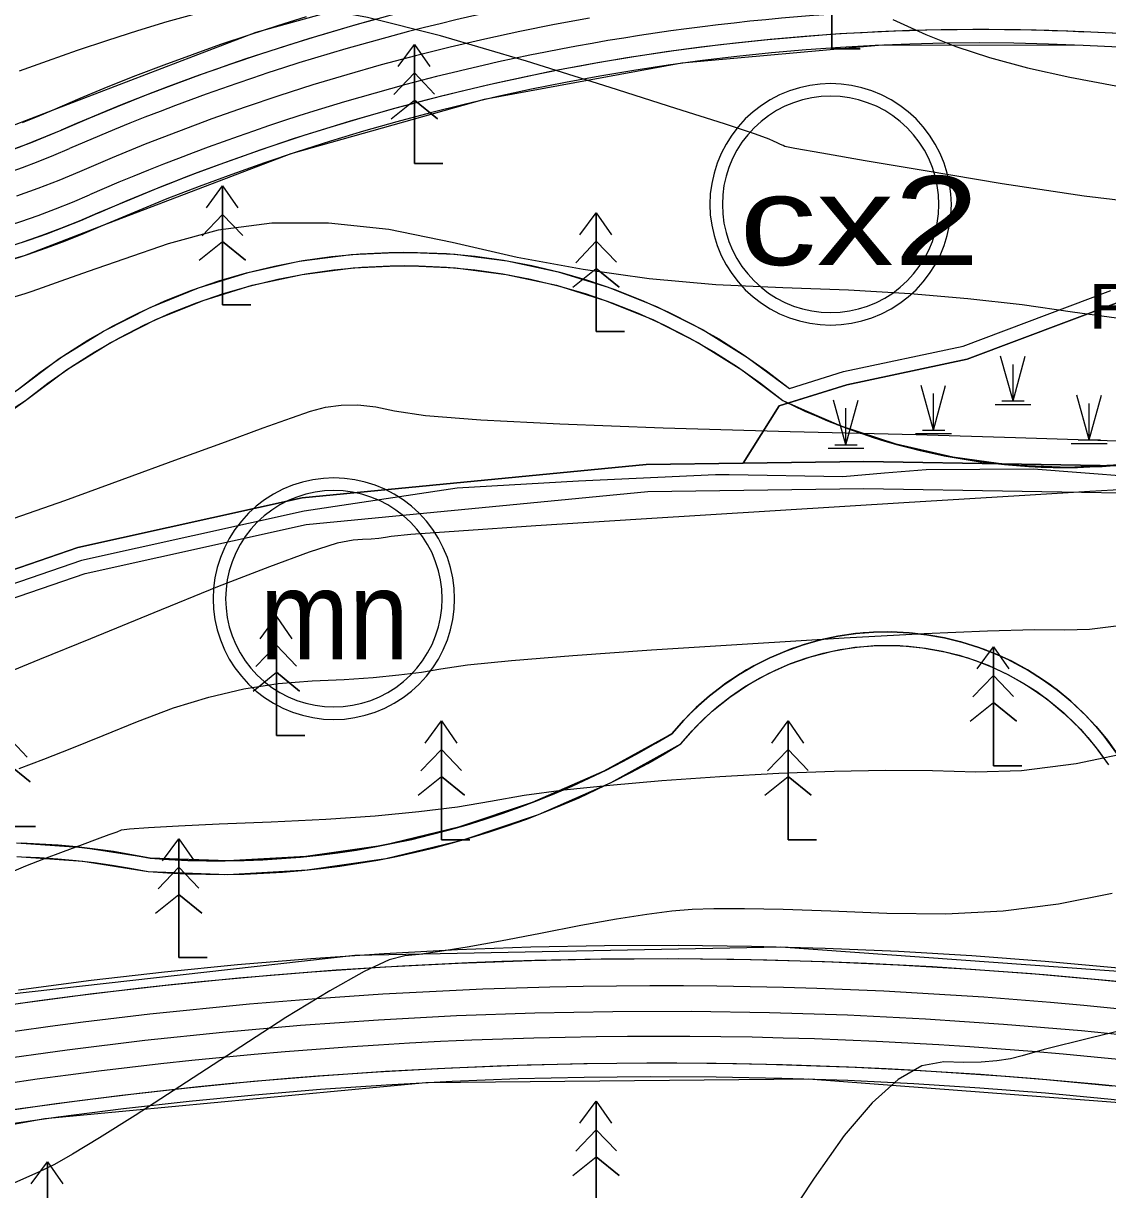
# Model space of a CAD drawing. Header units: metres. Extents: x 533049 to 537618, y 1849954 to 1852676.
# Drawn here: x 535111.4 to 535272.5, y 1851406.4 to 1851579.7 of the extents above; entities that cross this region are included whole.
import ezdxf

# ---------------------------------------------------------------- set-up
doc = ezdxf.new("R2010")
doc.units = ezdxf.units.M
doc.header["$LTSCALE"] = 2
for name, color, linetype, lineweight in [('11', 7, 'Continuous', 13), ('13', 7, 'Continuous', 13), ('14', 7, 'Continuous', 13), ('20', 7, 'Continuous', 13), ('38', 7, 'Continuous', 13), ('47', 7, 'Continuous', 13), ('50', 7, 'Continuous', 13), ('54', 7, 'Continuous', 13), ('55', 7, 'Continuous', 13), ('57', 7, 'Continuous', 13), ('60', 7, 'Continuous', 13), ('8', 7, 'Continuous', 13)]:
    doc.layers.add(name, color=color, linetype=linetype, lineweight=lineweight)

msp = doc.modelspace()

# ---------------------------------------------------------------- linework, layer by layer
at = {"linetype": 'Continuous', "lineweight": 13}
msp.add_lwpolyline([(535342.97, 1851535.25), (535333.02, 1851548.79), (535321.32, 1851558.14), (535304.68, 1851562.17), (535291.96, 1851561.5), (535287.84, 1851555.26), (535283.71, 1851549.01), (535274.11, 1851538.31), (535251.58, 1851529.83), (535233.73, 1851526.04), (535223.69, 1851522.92), (535218.31, 1851514.38), (535236.23, 1851514.62), (535259.65, 1851514.22), (535283.07, 1851513.82), (535296.67, 1851515.51), (535305.09, 1851519.62), (535308.8, 1851533.02), (535320.98, 1851541.14), (535342.96, 1851535.25), (535333.02, 1851548.79), (535321.32, 1851558.14)], dxfattribs=at)
at = {"layer": '11'}
for points in [[(535249.26, 1851552.83), (535249.19, 1851554.4), (535248.99, 1851555.95), (535248.65, 1851557.48), (535248.18, 1851558.97), (535247.58, 1851560.41), (535246.86, 1851561.8), (535246.02, 1851563.12), (535245.06, 1851564.36), (535244.01, 1851565.52), (535242.85, 1851566.57), (535241.61, 1851567.53), (535240.29, 1851568.37), (535238.9, 1851569.09), (535237.46, 1851569.69), (535235.96, 1851570.16), (535234.44, 1851570.5), (535232.88, 1851570.7), (535231.32, 1851570.77), (535229.76, 1851570.7), (535228.21, 1851570.5), (535226.68, 1851570.16), (535225.19, 1851569.69), (535223.74, 1851569.09), (535222.35, 1851568.37), (535221.03, 1851567.53), (535219.79, 1851566.57), (535218.64, 1851565.52), (535217.58, 1851564.36), (535216.63, 1851563.12), (535215.79, 1851561.8), (535215.06, 1851560.41), (535214.47, 1851558.97), (535214, 1851557.48), (535213.66, 1851555.95), (535213.45, 1851554.4), (535213.38, 1851552.83), (535213.45, 1851551.27), (535213.66, 1851549.72), (535214, 1851548.19), (535214.47, 1851546.7), (535215.06, 1851545.25), (535215.79, 1851543.86), (535216.63, 1851542.54), (535217.58, 1851541.3), (535218.64, 1851540.15), (535219.79, 1851539.09), (535221.03, 1851538.14), (535222.35, 1851537.3), (535223.74, 1851536.58), (535225.19, 1851535.98), (535226.68, 1851535.51), (535228.21, 1851535.17), (535229.76, 1851534.96), (535231.32, 1851534.9), (535232.88, 1851534.96), (535234.44, 1851535.17), (535235.96, 1851535.51), (535237.46, 1851535.98), (535238.9, 1851536.58), (535240.29, 1851537.3), (535241.61, 1851538.14), (535242.85, 1851539.09), (535244.01, 1851540.15), (535245.06, 1851541.3), (535246.02, 1851542.54), (535246.86, 1851543.86), (535247.58, 1851545.25), (535248.18, 1851546.7), (535248.65, 1851548.19), (535248.99, 1851549.72), (535249.19, 1851551.27)], [(535247.4, 1851552.83), (535247.34, 1851554.23), (535247.16, 1851555.63), (535246.85, 1851557), (535246.43, 1851558.33), (535245.9, 1851559.63), (535245.25, 1851560.87), (535244.49, 1851562.06), (535243.64, 1851563.17), (535242.69, 1851564.2), (535241.66, 1851565.15), (535240.55, 1851566.01), (535239.36, 1851566.76), (535238.12, 1851567.41), (535236.82, 1851567.94), (535235.48, 1851568.37), (535234.11, 1851568.67), (535232.72, 1851568.85), (535231.32, 1851568.91), (535229.92, 1851568.85), (535228.53, 1851568.67), (535227.16, 1851568.37), (535225.82, 1851567.94), (535224.53, 1851567.41), (535223.28, 1851566.76), (535222.1, 1851566.01), (535220.98, 1851565.15), (535219.95, 1851564.2), (535219, 1851563.17), (535218.15, 1851562.06), (535217.39, 1851560.87), (535216.75, 1851559.63), (535216.21, 1851558.33), (535215.79, 1851557), (535215.48, 1851555.63), (535215.3, 1851554.23), (535215.24, 1851552.83), (535215.3, 1851551.43), (535215.48, 1851550.04), (535215.79, 1851548.67), (535216.21, 1851547.33), (535216.75, 1851546.04), (535217.39, 1851544.79), (535218.15, 1851543.61), (535219, 1851542.5), (535219.95, 1851541.46), (535220.98, 1851540.51), (535222.1, 1851539.66), (535223.28, 1851538.91), (535224.53, 1851538.26), (535225.82, 1851537.72), (535227.16, 1851537.3), (535228.53, 1851537), (535229.92, 1851536.81), (535231.32, 1851536.75), (535232.72, 1851536.81), (535234.11, 1851537), (535235.48, 1851537.3), (535236.82, 1851537.72), (535238.12, 1851538.26), (535239.36, 1851538.91), (535240.55, 1851539.66), (535241.66, 1851540.51), (535242.69, 1851541.46), (535243.64, 1851542.5), (535244.49, 1851543.61), (535245.25, 1851544.79), (535245.9, 1851546.04), (535246.43, 1851547.33), (535246.85, 1851548.67), (535247.16, 1851550.04), (535247.34, 1851551.43)], [(535175.47, 1851494.24), (535175.4, 1851495.81), (535175.2, 1851497.36), (535174.86, 1851498.89), (535174.39, 1851500.38), (535173.79, 1851501.82), (535173.07, 1851503.21), (535172.22, 1851504.53), (535171.27, 1851505.77), (535170.22, 1851506.93), (535169.06, 1851507.98), (535167.82, 1851508.94), (535166.5, 1851509.78), (535165.11, 1851510.5), (535163.67, 1851511.1), (535162.17, 1851511.57), (535160.65, 1851511.91), (535159.09, 1851512.11), (535157.53, 1851512.18), (535155.97, 1851512.11), (535154.42, 1851511.91), (535152.89, 1851511.57), (535151.4, 1851511.1), (535149.95, 1851510.5), (535148.56, 1851509.78), (535147.24, 1851508.94), (535146, 1851507.98), (535144.85, 1851506.93), (535143.79, 1851505.77), (535142.84, 1851504.53), (535142, 1851503.21), (535141.27, 1851501.82), (535140.68, 1851500.38), (535140.2, 1851498.89), (535139.87, 1851497.36), (535139.66, 1851495.81), (535139.59, 1851494.24), (535139.66, 1851492.68), (535139.87, 1851491.13), (535140.2, 1851489.6), (535140.68, 1851488.11), (535141.27, 1851486.66), (535142, 1851485.27), (535142.84, 1851483.95), (535143.79, 1851482.71), (535144.85, 1851481.56), (535146, 1851480.5), (535147.24, 1851479.55), (535148.56, 1851478.71), (535149.95, 1851477.99), (535151.4, 1851477.39), (535152.89, 1851476.92), (535154.42, 1851476.58), (535155.97, 1851476.37), (535157.53, 1851476.31), (535159.09, 1851476.37), (535160.65, 1851476.58), (535162.17, 1851476.92), (535163.67, 1851477.39), (535165.11, 1851477.99), (535166.5, 1851478.71), (535167.82, 1851479.55), (535169.06, 1851480.5), (535170.22, 1851481.56), (535171.27, 1851482.71), (535172.22, 1851483.95), (535173.07, 1851485.27), (535173.79, 1851486.66), (535174.39, 1851488.11), (535174.86, 1851489.6), (535175.2, 1851491.13), (535175.4, 1851492.68)], [(535173.61, 1851494.24), (535173.55, 1851495.64), (535173.37, 1851497.04), (535173.06, 1851498.4), (535172.64, 1851499.74), (535172.11, 1851501.04), (535171.46, 1851502.28), (535170.7, 1851503.47), (535169.85, 1851504.58), (535168.9, 1851505.61), (535167.87, 1851506.56), (535166.76, 1851507.42), (535165.57, 1851508.17), (535164.33, 1851508.82), (535163.03, 1851509.35), (535161.69, 1851509.78), (535160.32, 1851510.08), (535158.93, 1851510.26), (535157.53, 1851510.32), (535156.13, 1851510.26), (535154.74, 1851510.08), (535153.37, 1851509.78), (535152.03, 1851509.35), (535150.73, 1851508.82), (535149.49, 1851508.17), (535148.31, 1851507.42), (535147.19, 1851506.56), (535146.16, 1851505.61), (535145.21, 1851504.58), (535144.36, 1851503.47), (535143.6, 1851502.28), (535142.96, 1851501.04), (535142.42, 1851499.74), (535142, 1851498.4), (535141.69, 1851497.04), (535141.51, 1851495.64), (535141.45, 1851494.24), (535141.51, 1851492.84), (535141.69, 1851491.45), (535142, 1851490.08), (535142.42, 1851488.74), (535142.96, 1851487.45), (535143.6, 1851486.2), (535144.36, 1851485.02), (535145.21, 1851483.91), (535146.16, 1851482.87), (535147.19, 1851481.92), (535148.31, 1851481.07), (535149.49, 1851480.32), (535150.73, 1851479.67), (535152.03, 1851479.13), (535153.37, 1851478.71), (535154.74, 1851478.41), (535156.13, 1851478.22), (535157.53, 1851478.16), (535158.93, 1851478.22), (535160.32, 1851478.41), (535161.69, 1851478.71), (535163.03, 1851479.13), (535164.33, 1851479.67), (535165.57, 1851480.32), (535166.76, 1851481.07), (535167.87, 1851481.92), (535168.9, 1851482.87), (535169.85, 1851483.91), (535170.7, 1851485.02), (535171.46, 1851486.2), (535172.11, 1851487.45), (535172.64, 1851488.74), (535173.06, 1851490.08), (535173.37, 1851491.45), (535173.55, 1851492.84)]]:
    msp.add_lwpolyline(points, close=True, dxfattribs=at)
at = {"layer": '13'}
for points in [[(535195.51, 1851580.5), (535190.31, 1851579.54), (535185.13, 1851578.5), (535179.96, 1851577.38), (535174.81, 1851576.18), (535169.68, 1851574.9), (535164.57, 1851573.54), (535159.48, 1851572.09), (535154.42, 1851570.57), (535149.38, 1851568.96), (535144.37, 1851567.28), (535139.38, 1851565.52), (535134.43, 1851563.68), (535129.5, 1851561.76), (535124.6, 1851559.76), (535119.74, 1851557.69), (535116.66, 1851556.39), (535113.55, 1851555.18), (535110.4, 1851554.04)], [(535106.41, 1851425.62), (535117.92, 1851427.23), (535129.45, 1851428.64), (535141, 1851429.85), (535152.57, 1851430.86), (535164.16, 1851431.68), (535175.76, 1851432.3), (535187.37, 1851432.72), (535198.98, 1851432.93), (535210.6, 1851432.96), (535222.22, 1851432.78), (535233.83, 1851432.4), (535245.43, 1851431.82), (535257.02, 1851431.05), (535268.59, 1851430.07), (535280.15, 1851428.9)]]:
    msp.add_lwpolyline(points, dxfattribs=at)
at = {"layer": '14'}
for points in [[(535396.02, 1851570.47), (535268.83, 1851576.45), (535238.97, 1851576.48), (535209.24, 1851573.79), (535179.87, 1851568.39), (535151.12, 1851560.33), (535123.23, 1851549.67), (535111.54, 1851545.19), (535099.5, 1851541.77)], [(535396.02, 1851570.47), (535268.83, 1851576.45), (535263.68, 1851576.65), (535258.54, 1851576.77), (535253.39, 1851576.81), (535248.24, 1851576.77), (535243.09, 1851576.64), (535237.94, 1851576.44), (535232.8, 1851576.15), (535227.67, 1851575.78), (535222.54, 1851575.33), (535217.41, 1851574.81), (535212.3, 1851574.19), (535207.2, 1851573.5), (535202.11, 1851572.73), (535197.03, 1851571.88), (535191.96, 1851570.95), (535186.91, 1851569.94), (535181.88, 1851568.85), (535176.87, 1851567.68), (535171.87, 1851566.43), (535166.89, 1851565.1), (535161.94, 1851563.69), (535157.01, 1851562.21), (535152.1, 1851560.65), (535147.22, 1851559.01), (535142.37, 1851557.29), (535137.54, 1851555.5), (535132.74, 1851553.63), (535127.97, 1851551.69), (535123.23, 1851549.67)], [(535123.23, 1851549.67), (535120.45, 1851548.49), (535117.64, 1851547.37), (535114.81, 1851546.32), (535111.95, 1851545.32), (535109.08, 1851544.39)], [(535034.94, 1851485.37), (535040.92, 1851486.89), (535046.75, 1851488.94), (535052.37, 1851491.49), (535082.24, 1851507.02), (535110.53, 1851525.28), (535116.74, 1851529.92), (535123.32, 1851534.01), (535130.23, 1851537.52), (535137.42, 1851540.43), (535144.82, 1851542.73), (535152.4, 1851544.38), (535160.08, 1851545.38), (535167.83, 1851545.73), (535175.57, 1851545.41), (535183.26, 1851544.43), (535190.84, 1851542.81), (535198.26, 1851540.54), (535205.45, 1851537.66), (535212.37, 1851534.17), (535218.97, 1851530.1), (535225.2, 1851525.49)], [(535110.53, 1851525.28), (535113.9, 1851527.9), (535117.4, 1851530.37), (535121.01, 1851532.66), (535124.73, 1851534.78), (535128.54, 1851536.73), (535132.44, 1851538.49), (535136.41, 1851540.07), (535140.46, 1851541.46), (535144.56, 1851542.66), (535148.72, 1851543.66), (535152.92, 1851544.47), (535157.16, 1851545.08), (535161.42, 1851545.49), (535165.69, 1851545.7), (535169.97, 1851545.7), (535174.24, 1851545.51)], [(535174.24, 1851545.51), (535178.5, 1851545.12), (535182.74, 1851544.52), (535186.94, 1851543.73), (535191.1, 1851542.74), (535195.21, 1851541.56), (535199.26, 1851540.18), (535203.25, 1851538.62), (535207.15, 1851536.87), (535210.97, 1851534.94), (535214.69, 1851532.83), (535218.31, 1851530.55), (535221.81, 1851528.1), (535225.2, 1851525.49)], [(535225.2, 1851525.49), (535233.22, 1851527.98), (535251.02, 1851531.76), (535272.95, 1851540.01)], [(535225.2, 1851525.49), (535233.22, 1851527.98), (535251.02, 1851531.76), (535272.95, 1851540.01)], [(535110.43, 1851455.92), (535120.24, 1851455.24), (535129.96, 1851453.71), (535141.77, 1851453.29), (535153.56, 1851453.94), (535165.25, 1851455.65), (535176.74, 1851458.4), (535187.93, 1851462.17), (535198.74, 1851466.94), (535209.08, 1851472.66), (535211.3, 1851475.19), (535213.73, 1851477.52), (535216.35, 1851479.63), (535219.14, 1851481.51), (535222.08, 1851483.14), (535225.15, 1851484.52), (535228.32, 1851485.63), (535231.58, 1851486.47), (535234.9, 1851487.02), (535238.26, 1851487.29), (535241.62, 1851487.27), (535244.97, 1851486.96), (535248.28, 1851486.37), (535251.53, 1851485.49), (535254.7, 1851484.35), (535257.75, 1851482.93), (535260.67, 1851481.26), (535263.44, 1851479.35), (535266.03, 1851477.21), (535268.44, 1851474.85), (535270.63, 1851472.3), (535272.59, 1851469.57)], [(535218.55, 1851481.14), (535220.74, 1851482.44), (535223.02, 1851483.6), (535225.36, 1851484.61), (535227.77, 1851485.46), (535230.23, 1851486.16), (535232.72, 1851486.69), (535235.25, 1851487.06), (535237.79, 1851487.27), (535240.35, 1851487.31), (535242.9, 1851487.18), (535245.43, 1851486.9), (535247.94, 1851486.44), (535250.42, 1851485.83), (535252.85, 1851485.05), (535255.23, 1851484.12), (535257.54, 1851483.04), (535259.78, 1851481.81), (535261.93, 1851480.44), (535263.99, 1851478.93), (535265.95, 1851477.29), (535267.79, 1851475.52), (535269.52, 1851473.64), (535271.12, 1851471.66), (535272.59, 1851469.57)], [(535111.11, 1851455.9), (535113.82, 1851455.78), (535116.53, 1851455.6), (535119.23, 1851455.35), (535121.93, 1851455.04), (535124.62, 1851454.66), (535127.29, 1851454.22), (535129.96, 1851453.71), (535132.81, 1851453.51), (535135.65, 1851453.37), (535138.51, 1851453.3), (535141.36, 1851453.29), (535144.21, 1851453.34), (535147.06, 1851453.45), (535149.91, 1851453.62), (535152.75, 1851453.86), (535155.59, 1851454.16), (535158.42, 1851454.52), (535161.24, 1851454.94), (535164.05, 1851455.42), (535166.85, 1851455.96), (535169.64, 1851456.57), (535172.41, 1851457.23), (535175.17, 1851457.96), (535177.91, 1851458.74), (535180.64, 1851459.59), (535183.34, 1851460.49), (535186.03, 1851461.45), (535188.69, 1851462.47), (535191.33, 1851463.55), (535193.95, 1851464.68), (535196.54, 1851465.88), (535199.11, 1851467.12), (535201.64, 1851468.43), (535204.15, 1851469.78), (535206.63, 1851471.2), (535209.08, 1851472.66), (535210.74, 1851474.6), (535212.53, 1851476.42), (535214.43, 1851478.12), (535216.44, 1851479.7), (535218.55, 1851481.14)], [(535274.07, 1851439.34), (535263.2, 1851440.34), (535252.31, 1851441.16), (535241.4, 1851441.81), (535230.49, 1851442.28), (535219.58, 1851442.59), (535208.65, 1851442.72), (535197.73, 1851442.67), (535186.81, 1851442.45), (535175.9, 1851442.06), (535164.99, 1851441.5), (535154.1, 1851440.76), (535143.21, 1851439.85), (535132.35, 1851438.77), (535121.5, 1851437.51), (535110.67, 1851436.08)], [(535287.1, 1851437.92), (535223.94, 1851442.49), (535160.63, 1851441.22), (535097.71, 1851434.14), (535035.7, 1851421.31), (535024.38, 1851418.94), (535012.9, 1851417.57), (535001.35, 1851417.21), (534989.81, 1851417.86), (534978.36, 1851419.52), (534967.11, 1851422.17), (534956.13, 1851425.8), (534945.51, 1851430.37), (534944.9, 1851430.71), (534944.31, 1851431.09), (534943.76, 1851431.53), (534943.25, 1851432.01), (534942.78, 1851432.54), (534942.37, 1851433.1), (534942, 1851433.7), (534941.69, 1851434.33), (534941.43, 1851434.98), (534941.23, 1851435.66)]]:
    msp.add_lwpolyline(points, dxfattribs=at)
at = {"layer": '20'}
msp.add_lwpolyline([(535218.31, 1851514.38), (535223.69, 1851522.92), (535233.73, 1851526.04), (535251.58, 1851529.83), (535274.11, 1851538.31), (535283.71, 1851549.01), (535291.96, 1851561.5), (535304.68, 1851562.17), (535321.32, 1851558.14), (535333.02, 1851548.79), (535342.97, 1851535.25)], dxfattribs=at)
at = {"layer": '38'}
for points in [[(535106.44, 1851563.25), (535115.75, 1851566.85), (535146.01, 1851578.4), (535177.21, 1851587.08), (535209.08, 1851592.85), (535241.35, 1851595.63), (535250.03, 1851636.01), (535225.72, 1851641.28), (535157.19, 1851649.81), (535128.26, 1851660.67), (535113.58, 1851645.99), (535104.91, 1851651)], [(535111.29, 1851565.02), (535113.53, 1851565.91), (535115.75, 1851566.85), (535119.86, 1851568.61), (535123.99, 1851570.32), (535128.14, 1851571.97), (535132.31, 1851573.57), (535136.51, 1851575.12), (535140.72, 1851576.61), (535144.95, 1851578.04), (535149.2, 1851579.43), (535153.46, 1851580.76)]]:
    msp.add_lwpolyline(points, dxfattribs=at)
at = {"layer": '47'}
msp.add_lwpolyline([(535275.24, 1851514.19), (535266.63, 1851513.75), (535258.02, 1851514.1), (535249.47, 1851515.25), (535241.07, 1851517.18), (535232.88, 1851519.88), (535224.98, 1851523.32), (535233.73, 1851526.04), (535251.58, 1851529.83), (535274.11, 1851538.31)], dxfattribs=at)
at = {"layer": '50'}
for points in [[(535345.76, 1851406.17), (535345.35, 1851406.72), (535344.89, 1851407.23), (535344.4, 1851407.69), (535343.87, 1851408.12), (535343.3, 1851408.5), (535342.7, 1851408.83), (535342.07, 1851409.1), (535341.43, 1851409.32), (535340.77, 1851409.49), (535284.67, 1851418.57), (535228.01, 1851422.86), (535171.19, 1851422.31), (535114.62, 1851416.95), (535058.71, 1851406.79)], [(535233.89, 1851422.64), (535224.09, 1851422.98), (535214.3, 1851423.17), (535204.5, 1851423.22), (535194.7, 1851423.13), (535184.9, 1851422.89), (535175.11, 1851422.51), (535165.32, 1851421.98), (535155.54, 1851421.31), (535145.78, 1851420.5), (535136.02, 1851419.55), (535126.28, 1851418.45), (535116.56, 1851417.21), (535106.86, 1851415.83)], [(535345.8, 1851406.11), (535345.5, 1851406.53), (535345.17, 1851406.93), (535344.81, 1851407.31), (535344.43, 1851407.66), (535344.03, 1851407.99), (535343.61, 1851408.29), (535343.18, 1851408.57), (535342.72, 1851408.82), (535342.25, 1851409.03), (535341.77, 1851409.22), (535341.27, 1851409.37), (535340.77, 1851409.49), (535331.15, 1851411.4), (535321.51, 1851413.16), (535311.85, 1851414.78), (535302.16, 1851416.26), (535292.45, 1851417.6), (535282.73, 1851418.8), (535272.98, 1851419.85), (535263.23, 1851420.77), (535253.46, 1851421.53), (535243.68, 1851422.16), (535233.89, 1851422.64)]]:
    msp.add_lwpolyline(points, dxfattribs=at)
at = {"layer": '54'}
for centre, radius, start, end in [((535253.52, 1851250.53), 338.77, 87.3103, 113.5353), ((535253.52, 1851250.53), 331.27, 87.3103, 113.5353), ((535067.41, 1851677.84), 127.3, 257.6222, 293.5353), ((535067.41, 1851677.84), 134.8, 256.45, 293.5353), ((535205.99, 1850754.88), 681.84, 77.58775, 104.33366), ((535205.99, 1850754.88), 674.34, 77.80504, 103.01949)]:
    msp.add_arc(centre, radius, start, end, dxfattribs=at)
at = {"layer": '55'}
msp.add_line((535396.11, 1851572.47), (535268.92, 1851578.45), dxfattribs=at)
msp.add_lwpolyline([(535273.18, 1851421.84), (535263.4, 1851422.76), (535253.6, 1851423.53), (535243.79, 1851424.15), (535233.97, 1851424.64), (535224.15, 1851424.97), (535214.32, 1851425.17), (535204.49, 1851425.22), (535194.66, 1851425.13), (535184.84, 1851424.89), (535175.01, 1851424.5), (535165.2, 1851423.98), (535155.39, 1851423.31), (535145.6, 1851422.49), (535135.81, 1851421.54), (535126.05, 1851420.44), (535116.3, 1851419.19), (535106.56, 1851417.81)], dxfattribs=at)
for centre, radius, start, end in [((535253.52, 1851250.53), 341.77, 87.3103, 113.5353), ((535253.52, 1851250.53), 328.27, 87.3103, 113.5353), ((535067.41, 1851677.84), 124.3, 260.4444, 293.5353), ((535067.41, 1851677.84), 137.8, 257.6038, 293.5353), ((535205.99, 1850754.88), 685.84, 77.95129, 104.33367), ((535205.99, 1850754.88), 670.34, 78.36583, 102.7302)]:
    msp.add_arc(centre, radius, start, end, dxfattribs=at)
at = {"layer": '57'}
for p, q in [((535231.51, 1851593.59), (535231.51, 1851575.92)), ((535169.51, 1851576.59), (535169.51, 1851558.92)), ((535231.51, 1851575.92), (535235.72, 1851575.92)), ((535166.45, 1851569.15), (535169.51, 1851572.35)), ((535172.49, 1851569.22), (535169.51, 1851572.35)), ((535166.03, 1851565.53), (535169.51, 1851568.31)), ((535172.92, 1851565.53), (535169.51, 1851568.31)), ((535169.51, 1851558.92), (535173.72, 1851558.92)), ((535141.01, 1851555.59), (535141.01, 1851537.92)), ((535137.95, 1851548.15), (535141.01, 1851551.35)), ((535143.99, 1851548.22), (535141.01, 1851551.35)), ((535196.51, 1851551.59), (535196.51, 1851533.92)), ((535137.53, 1851544.53), (535141.01, 1851547.31)), ((535144.42, 1851544.53), (535141.01, 1851547.31)), ((535193.45, 1851544.15), (535196.51, 1851547.35)), ((535199.49, 1851544.22), (535196.51, 1851547.35)), ((535193.03, 1851540.53), (535196.51, 1851543.31)), ((535199.92, 1851540.53), (535196.51, 1851543.31)), ((535141.01, 1851537.92), (535145.22, 1851537.92)), ((535196.51, 1851533.92), (535200.72, 1851533.92)), ((535258.42, 1851523.62), (535256.56, 1851530.26)), ((535258.42, 1851523.62), (535260.2, 1851530.26)), ((535258.42, 1851523.62), (535258.42, 1851529.05)), ((535246.61, 1851519.28), (535244.75, 1851525.93)), ((535246.61, 1851519.28), (535248.4, 1851525.93)), ((535246.61, 1851519.28), (535246.61, 1851524.71)), ((535269.74, 1851517.84), (535267.88, 1851524.48)), ((535269.74, 1851517.84), (535271.53, 1851524.48)), ((535233.6, 1851517.11), (535231.74, 1851523.76)), ((535233.6, 1851517.11), (535235.39, 1851523.76)), ((535233.6, 1851517.11), (535233.6, 1851522.54)), ((535255.75, 1851523.1), (535261.08, 1851523.1)), ((535256.77, 1851523.62), (535260.06, 1851523.62)), ((535269.74, 1851517.84), (535269.74, 1851523.27)), ((535243.94, 1851518.77), (535249.28, 1851518.77)), ((535244.97, 1851519.28), (535248.26, 1851519.28)), ((535231.96, 1851517.11), (535235.25, 1851517.11)), ((535267.07, 1851517.32), (535272.41, 1851517.32)), ((535268.1, 1851517.84), (535271.39, 1851517.84)), ((535230.93, 1851516.6), (535236.27, 1851516.6)), ((535149.01, 1851491.59), (535149.01, 1851473.92)), ((535145.95, 1851484.15), (535149.01, 1851487.35)), ((535151.99, 1851484.22), (535149.01, 1851487.35)), ((535255.51, 1851487.09), (535255.51, 1851469.42)), ((535145.53, 1851480.53), (535149.01, 1851483.31)), ((535152.42, 1851480.53), (535149.01, 1851483.31)), ((535252.45, 1851479.65), (535255.51, 1851482.85)), ((535258.49, 1851479.72), (535255.51, 1851482.85)), ((535252.03, 1851476.03), (535255.51, 1851478.81)), ((535258.92, 1851476.03), (535255.51, 1851478.81)), ((535173.51, 1851476.09), (535173.51, 1851458.42)), ((535225.01, 1851476.09), (535225.01, 1851458.42)), ((535111.99, 1851470.72), (535109.01, 1851473.85)), ((535149.01, 1851473.92), (535153.22, 1851473.92)), ((535170.45, 1851468.65), (535173.51, 1851471.85)), ((535176.49, 1851468.72), (535173.51, 1851471.85)), ((535221.95, 1851468.65), (535225.01, 1851471.85)), ((535227.99, 1851468.72), (535225.01, 1851471.85)), ((535112.42, 1851467.03), (535109.01, 1851469.81)), ((535255.51, 1851469.42), (535259.72, 1851469.42)), ((535170.03, 1851465.03), (535173.51, 1851467.81)), ((535176.92, 1851465.03), (535173.51, 1851467.81)), ((535221.53, 1851465.03), (535225.01, 1851467.81)), ((535228.42, 1851465.03), (535225.01, 1851467.81)), ((535109.01, 1851460.42), (535113.22, 1851460.42)), ((535134.51, 1851458.59), (535134.51, 1851440.92)), ((535173.51, 1851458.42), (535177.72, 1851458.42)), ((535225.01, 1851458.42), (535229.22, 1851458.42)), ((535131.45, 1851451.15), (535134.51, 1851454.35)), ((535137.49, 1851451.22), (535134.51, 1851454.35)), ((535131.03, 1851447.53), (535134.51, 1851450.31)), ((535137.92, 1851447.53), (535134.51, 1851450.31)), ((535134.51, 1851440.92), (535138.72, 1851440.92)), ((535196.51, 1851419.59), (535196.51, 1851401.92)), ((535193.45, 1851412.15), (535196.51, 1851415.35)), ((535199.49, 1851412.22), (535196.51, 1851415.35)), ((535193.03, 1851408.53), (535196.51, 1851411.31)), ((535199.92, 1851408.53), (535196.51, 1851411.31)), ((535115.01, 1851410.59), (535115.01, 1851392.92))]:
    msp.add_line(p, q, dxfattribs=at)
for points in [[(535235.72, 1851575.92), (535231.51, 1851575.92), (535231.51, 1851593.59)], [(535240.57, 1851580.32), (535245.48, 1851578.08), (535249.91, 1851576.29), (535254.94, 1851574.63), (535260.58, 1851573.1), (535266.83, 1851571.71), (535273.69, 1851570.44), (535280.59, 1851569.39), (535286.95, 1851568.63), (535292.79, 1851568.15), (535298.1, 1851567.96), (535302.87, 1851568.06), (535307.61, 1851568.94), (535312.8, 1851571.1), (535318.45, 1851574.55), (535324.56, 1851579.28), (535331.12, 1851585.3)], [(535224.54, 1851561.45), (535224.25, 1851561.58), (535223.87, 1851561.75), (535223.4, 1851561.97), (535222.83, 1851562.23), (535222.17, 1851562.53), (535220.16, 1851563.26), (535215.56, 1851564.78), (535208.35, 1851567.09), (535198.55, 1851570.21), (535186.14, 1851574.12), (535173.39, 1851577.89), (535162.53, 1851580.59), (535153.56, 1851582.22), (535146.49, 1851582.78), (535141.32, 1851582.26), (535137.06, 1851581.15), (535132.73, 1851579.94), (535128.35, 1851578.62), (535123.9, 1851577.2), (535119.39, 1851575.67), (535114.96, 1851574.12), (535110.77, 1851572.64)], [(535167.09, 1851573.3), (535169.51, 1851576.59), (535171.78, 1851573.3)], [(535167.09, 1851573.3), (535169.51, 1851576.59), (535171.78, 1851573.3)], [(535173.72, 1851558.92), (535169.51, 1851558.92), (535169.51, 1851576.59)], [(535166.45, 1851569.15), (535169.51, 1851572.35), (535172.49, 1851569.22)], [(535166.03, 1851565.53), (535169.51, 1851568.31), (535172.92, 1851565.53)], [(535218.31, 1851514.38), (535223.69, 1851522.92), (535233.73, 1851526.04), (535251.58, 1851529.83), (535274.11, 1851538.31), (535283.71, 1851549.01), (535291.96, 1851561.5), (535304.68, 1851562.17), (535321.32, 1851558.14), (535333.02, 1851548.79), (535342.97, 1851535.25)], [(535280.22, 1851552.7), (535268.97, 1851554.05), (535256.78, 1851555.9), (535245.37, 1851557.81), (535236.43, 1851559.32), (535229.99, 1851560.43), (535226.02, 1851561.14), (535224.54, 1851561.45)], [(535138.59, 1851552.3), (535141.01, 1851555.59), (535143.28, 1851552.3)], [(535138.59, 1851552.3), (535141.01, 1851555.59), (535143.28, 1851552.3)], [(535145.22, 1851537.92), (535141.01, 1851537.92), (535141.01, 1851555.59)], [(535274.87, 1851535.78), (535267.25, 1851536.8), (535259.77, 1851537.9), (535251.72, 1851538.82), (535243.12, 1851539.54), (535233.96, 1851540.07), (535224.24, 1851540.42), (535214.27, 1851540.88), (535204.38, 1851541.79), (535194.55, 1851543.14), (535184.78, 1851544.92), (535175.09, 1851547.15), (535165.68, 1851549.1), (535156.75, 1851550.06), (535148.32, 1851550.02), (535140.37, 1851549), (535132.92, 1851546.98)], [(535137.95, 1851548.15), (535141.01, 1851551.35), (535143.99, 1851548.22)], [(535194.09, 1851548.3), (535196.51, 1851551.59), (535198.78, 1851548.3)], [(535194.09, 1851548.3), (535196.51, 1851551.59), (535198.78, 1851548.3)], [(535200.72, 1851533.92), (535196.51, 1851533.92), (535196.51, 1851551.59)], [(535132.92, 1851546.98), (535126.35, 1851544.69), (535121.04, 1851542.84), (535116.99, 1851541.42), (535114.21, 1851540.44), (535112.69, 1851539.89), (535111.61, 1851539.53), (535110.14, 1851539.09)], [(535137.53, 1851544.53), (535141.01, 1851547.31), (535144.42, 1851544.53)], [(535193.45, 1851544.15), (535196.51, 1851547.35), (535199.49, 1851544.22)], [(535193.03, 1851540.53), (535196.51, 1851543.31), (535199.92, 1851540.53)], [(535077.79, 1851487.51), (535119.51, 1851501.84), (535152.8, 1851509.24), (535203.94, 1851514.19), (535236.23, 1851514.62), (535283.07, 1851513.82), (535296.67, 1851515.51), (535305.09, 1851519.62), (535308.8, 1851533.02), (535320.98, 1851541.14), (535345.48, 1851534.57), (535362.88, 1851527.83), (535380.34, 1851524.2), (535401.24, 1851530.11), (535412.51, 1851536.97), (535430.94, 1851540.8), (535444.12, 1851528.83)], [(535079.59, 1851483.9), (535120.59, 1851497.98), (535153.42, 1851505.28), (535204.16, 1851510.19), (535236.23, 1851510.62), (535283.29, 1851509.82), (535297.83, 1851511.62), (535308.47, 1851516.82), (535312.25, 1851530.52), (535321.69, 1851536.81), (535344.24, 1851530.76), (535361.74, 1851523.98), (535380.48, 1851520.08), (535402.85, 1851526.41), (535414.01, 1851533.19), (535429.76, 1851536.47), (535440.98, 1851526.28)], [(535110.05, 1851506.23), (535117.55, 1851508.85), (535126.09, 1851511.95), (535134.47, 1851515.02), (535141.45, 1851517.57), (535147.05, 1851519.61), (535151.26, 1851521.13), (535154.08, 1851522.13), (535156.28, 1851522.72), (535158.62, 1851523.02), (535161.11, 1851523.03), (535163.75, 1851522.75), (535166.53, 1851522.18), (535171.16, 1851521.47), (535179.35, 1851520.82), (535191.11, 1851520.2), (535206.43, 1851519.63), (535225.31, 1851519.09), (535244.01, 1851518.62), (535258.78, 1851518.21), (535269.62, 1851517.87), (535276.53, 1851517.6)], [(535283.18, 1851511.82), (535261.45, 1851513.5), (535245.49, 1851513.4), (535239.32, 1851512.88), (535233.14, 1851512.37), (535216.26, 1851512.64), (535214.22, 1851512.67), (535193.88, 1851511.72), (535175.84, 1851510.66), (535153.11, 1851507.26), (535120.05, 1851499.91), (535078.69, 1851485.71)], [(535276.74, 1851510.56), (535269.8, 1851510.17), (535258.54, 1851509.49), (535242.98, 1851508.54), (535223.09, 1851507.3), (535203.18, 1851506.05), (535187.52, 1851505.05), (535176.11, 1851504.28), (535168.95, 1851503.76), (535166.04, 1851503.48), (535165.18, 1851503.34), (535164.19, 1851503.21), (535163.06, 1851503.11), (535161.8, 1851503.02), (535160.39, 1851502.95), (535158.03, 1851502.47), (535153.88, 1851501.16), (535147.96, 1851499), (535140.27, 1851496), (535130.79, 1851492.15), (535121.36, 1851488.28), (535113.82, 1851485.2), (535108.17, 1851482.89)], [(535146.59, 1851488.3), (535149.01, 1851491.59), (535151.28, 1851488.3)], [(535146.59, 1851488.3), (535149.01, 1851491.59), (535151.28, 1851488.3)], [(535153.22, 1851473.92), (535149.01, 1851473.92), (535149.01, 1851491.59)], [(535110.8, 1851469.01), (535114.47, 1851470.42), (535118.62, 1851472.06), (535123.26, 1851473.92), (535128.38, 1851476.02), (535133.72, 1851478.03), (535138.98, 1851479.63), (535144.16, 1851480.83), (535149.27, 1851481.63), (535154.3, 1851482.03), (535159.06, 1851482.26), (535163.36, 1851482.55), (535167.18, 1851482.91), (535170.54, 1851483.34), (535173.43, 1851483.83), (535177.38, 1851484.4), (535183.9, 1851485.06), (535193.01, 1851485.8), (535204.71, 1851486.64), (535218.98, 1851487.56), (535233.31, 1851488.42), (535245.2, 1851489.06), (535254.63, 1851489.46), (535261.6, 1851489.65), (535266.12, 1851489.61), (535269.78, 1851489.7), (535274.14, 1851490.28)], [(535145.95, 1851484.15), (535149.01, 1851487.35), (535151.99, 1851484.22)], [(535253.09, 1851483.8), (535255.51, 1851487.09), (535257.78, 1851483.8)], [(535253.09, 1851483.8), (535255.51, 1851487.09), (535257.78, 1851483.8)], [(535259.72, 1851469.42), (535255.51, 1851469.42), (535255.51, 1851487.09)], [(535145.53, 1851480.53), (535149.01, 1851483.31), (535152.42, 1851480.53)], [(535252.45, 1851479.65), (535255.51, 1851482.85), (535258.49, 1851479.72)], [(535113.22, 1851460.42), (535109.01, 1851460.42), (535109.01, 1851478.09)], [(535252.03, 1851476.03), (535255.51, 1851478.81), (535258.92, 1851476.03)], [(535171.09, 1851472.8), (535173.51, 1851476.09), (535175.78, 1851472.8)], [(535171.09, 1851472.8), (535173.51, 1851476.09), (535175.78, 1851472.8)], [(535177.72, 1851458.42), (535173.51, 1851458.42), (535173.51, 1851476.09)], [(535222.59, 1851472.8), (535225.01, 1851476.09), (535227.28, 1851472.8)], [(535222.59, 1851472.8), (535225.01, 1851476.09), (535227.28, 1851472.8)], [(535229.22, 1851458.42), (535225.01, 1851458.42), (535225.01, 1851476.09)], [(535105.95, 1851470.65), (535109.01, 1851473.85), (535111.99, 1851470.72)], [(535109.36, 1851453.53), (535111.77, 1851454.55), (535114.45, 1851455.6), (535117.38, 1851456.7), (535120.18, 1851457.72), (535122.43, 1851458.55), (535124.15, 1851459.19), (535125.34, 1851459.63), (535125.98, 1851459.88), (535127.17, 1851460.05), (535129.99, 1851460.26), (535134.43, 1851460.51), (535140.51, 1851460.79), (535148.21, 1851461.1), (535156.33, 1851461.49), (535163.65, 1851462), (535170.17, 1851462.61), (535175.89, 1851463.34), (535180.82, 1851464.18), (535185.81, 1851465.04), (535191.7, 1851465.83), (535198.51, 1851466.56), (535206.23, 1851467.23), (535214.86, 1851467.83), (535223.65, 1851468.31), (535231.85, 1851468.62), (535239.46, 1851468.76), (535246.47, 1851468.74), (535252.89, 1851468.54), (535259.67, 1851468.71), (535267.78, 1851469.78), (535277.23, 1851471.75)], [(535170.45, 1851468.65), (535173.51, 1851471.85), (535176.49, 1851468.72)], [(535221.95, 1851468.65), (535225.01, 1851471.85), (535227.99, 1851468.72)], [(535105.53, 1851467.03), (535109.01, 1851469.81), (535112.42, 1851467.03)], [(535170.03, 1851465.03), (535173.51, 1851467.81), (535176.92, 1851465.03)], [(535221.53, 1851465.03), (535225.01, 1851467.81), (535228.42, 1851465.03)], [(535132.09, 1851455.3), (535134.51, 1851458.59), (535136.78, 1851455.3)], [(535132.09, 1851455.3), (535134.51, 1851458.59), (535136.78, 1851455.3)], [(535138.72, 1851440.92), (535134.51, 1851440.92), (535134.51, 1851458.59)], [(535131.45, 1851451.15), (535134.51, 1851454.35), (535137.49, 1851451.22)], [(535273.12, 1851450.45), (535265.19, 1851448.84), (535256.96, 1851447.81), (535248.45, 1851447.35), (535239.65, 1851447.47), (535231.33, 1851447.82), (535224.29, 1851448.06), (535218.51, 1851448.19), (535213.99, 1851448.19), (535210.75, 1851448.09), (535207.75, 1851447.82), (535204.01, 1851447.32), (535199.5, 1851446.61), (535194.23, 1851445.68), (535188.21, 1851444.52), (535182.29, 1851443.38), (535177.31, 1851442.47), (535173.29, 1851441.81), (535170.21, 1851441.38), (535168.09, 1851441.2), (535165.75, 1851440.57), (535162.02, 1851438.84), (535156.91, 1851435.98), (535150.42, 1851432.01), (535142.55, 1851426.93), (535134.64, 1851421.75), (535128.03, 1851417.48), (535122.73, 1851414.14), (535118.73, 1851411.71), (535116.04, 1851410.2), (535113.54, 1851408.99), (535110.09, 1851407.45)], [(535131.03, 1851447.53), (535134.51, 1851450.31), (535137.92, 1851447.53)], [(535360.22, 1851449.54), (535357.55, 1851449.17), (535351.27, 1851447.91), (535341.4, 1851445.74), (535327.93, 1851442.67), (535310.85, 1851438.7), (535293.7, 1851434.66), (535280.02, 1851431.41), (535269.8, 1851428.94), (535263.04, 1851427.25), (535259.75, 1851426.35), (535258.03, 1851425.9), (535256.01, 1851425.58), (535253.68, 1851425.39), (535251.05, 1851425.33), (535248.11, 1851425.41), (535244.87, 1851424.83), (535241.33, 1851422.82), (535237.48, 1851419.36), (535233.33, 1851414.47), (535228.88, 1851408.14), (535224.6, 1851401.72)], [(535194.09, 1851416.3), (535196.51, 1851419.59), (535198.78, 1851416.3)], [(535194.09, 1851416.3), (535196.51, 1851419.59), (535198.78, 1851416.3)], [(535200.72, 1851401.92), (535196.51, 1851401.92), (535196.51, 1851419.59)], [(535193.45, 1851412.15), (535196.51, 1851415.35), (535199.49, 1851412.22)], [(535193.03, 1851408.53), (535196.51, 1851411.31), (535199.92, 1851408.53)], [(535112.59, 1851407.3), (535115.01, 1851410.59), (535117.28, 1851407.3)], [(535112.59, 1851407.3), (535115.01, 1851410.59), (535117.28, 1851407.3)], [(535119.22, 1851392.92), (535115.01, 1851392.92), (535115.01, 1851410.59)]]:
    msp.add_lwpolyline(points, dxfattribs=at)
at = {"layer": '60'}
for points in [[(535110.15, 1851561.12), (535112.47, 1851561.99), (535114.77, 1851562.91), (535117.04, 1851563.88), (535121.19, 1851565.65), (535125.37, 1851567.38), (535129.56, 1851569.04), (535133.78, 1851570.65), (535138.02, 1851572.21), (535142.27, 1851573.71), (535146.55, 1851575.16), (535150.84, 1851576.55), (535155.16, 1851577.88), (535159.49, 1851579.16), (535163.83, 1851580.38)], [(535396.11, 1851572.47), (535268.92, 1851578.45), (535263.75, 1851578.65), (535258.57, 1851578.77), (535253.39, 1851578.81), (535248.2, 1851578.77), (535243.02, 1851578.64), (535237.85, 1851578.43), (535232.67, 1851578.15), (535227.51, 1851577.78), (535222.35, 1851577.33), (535217.19, 1851576.79), (535212.05, 1851576.18), (535206.91, 1851575.48), (535201.79, 1851574.71), (535196.68, 1851573.85), (535191.58, 1851572.91), (535186.5, 1851571.9), (535181.44, 1851570.8), (535176.4, 1851569.62), (535171.37, 1851568.36), (535166.36, 1851567.03), (535161.38, 1851565.61), (535156.42, 1851564.12), (535151.48, 1851562.55), (535146.57, 1851560.9), (535141.68, 1851559.17), (535136.83, 1851557.37), (535132, 1851555.49), (535127.2, 1851553.53), (535122.44, 1851551.5)], [(535122.44, 1851551.5), (535119.69, 1851550.34), (535116.92, 1851549.24), (535114.13, 1851548.2), (535111.32, 1851547.22)], [(535109.83, 1851522.34), (535111.74, 1851523.69), (535115.06, 1851526.27), (535118.49, 1851528.68), (535122.03, 1851530.94), (535125.68, 1851533.02), (535129.42, 1851534.93), (535133.24, 1851536.66), (535137.15, 1851538.21), (535141.12, 1851539.57), (535145.15, 1851540.74), (535149.23, 1851541.73), (535153.36, 1851542.51), (535157.52, 1851543.11), (535161.7, 1851543.5), (535165.89, 1851543.7), (535170.09, 1851543.7), (535174.28, 1851543.5), (535178.46, 1851543.11), (535182.62, 1851542.51), (535186.75, 1851541.73), (535190.83, 1851540.74), (535194.86, 1851539.57), (535198.83, 1851538.21), (535202.74, 1851536.66), (535206.56, 1851534.93), (535210.3, 1851533.02), (535213.95, 1851530.94), (535217.49, 1851528.68), (535220.92, 1851526.27), (535224.24, 1851523.69), (535225.87, 1851522.89), (535227.51, 1851522.12), (535229.17, 1851521.39), (535230.84, 1851520.69), (535232.52, 1851520.02), (535234.22, 1851519.38), (535235.93, 1851518.77), (535237.65, 1851518.2), (535239.38, 1851517.67)], [(535109.83, 1851522.34), (535111.74, 1851523.69), (535115.06, 1851526.27), (535118.49, 1851528.68), (535122.03, 1851530.94), (535125.68, 1851533.02), (535129.42, 1851534.93), (535133.24, 1851536.66), (535137.15, 1851538.21), (535141.12, 1851539.57), (535145.15, 1851540.74), (535149.23, 1851541.73), (535153.36, 1851542.51), (535157.52, 1851543.11), (535161.7, 1851543.5), (535165.89, 1851543.7), (535170.09, 1851543.7), (535174.28, 1851543.5), (535178.46, 1851543.11), (535182.62, 1851542.51), (535186.75, 1851541.73), (535190.83, 1851540.74), (535194.86, 1851539.57), (535198.83, 1851538.21), (535202.74, 1851536.66), (535206.56, 1851534.93), (535210.3, 1851533.02), (535213.95, 1851530.94), (535217.49, 1851528.68), (535220.92, 1851526.27), (535224.24, 1851523.69), (535224.98, 1851523.32)], [(535224.98, 1851523.32), (535233.73, 1851526.04), (535251.58, 1851529.83), (535274.11, 1851538.31)], [(535273.46, 1851514.03), (535271.68, 1851513.91), (535269.9, 1851513.82), (535268.12, 1851513.77), (535266.33, 1851513.74), (535264.55, 1851513.76), (535262.77, 1851513.8), (535260.98, 1851513.89), (535259.2, 1851514), (535257.42, 1851514.15), (535255.65, 1851514.34), (535253.88, 1851514.55), (535252.11, 1851514.8), (535250.35, 1851515.09), (535248.6, 1851515.41), (535246.85, 1851515.76), (535245.1, 1851516.15), (535243.37, 1851516.57), (535241.64, 1851517.02), (535239.93, 1851517.5), (535238.22, 1851518.02), (535236.52, 1851518.57), (535234.84, 1851519.16), (535233.16, 1851519.77), (535231.5, 1851520.42), (535229.85, 1851521.1), (535228.21, 1851521.81), (535226.59, 1851522.55), (535224.98, 1851523.32), (535233.73, 1851526.04), (535251.58, 1851529.83), (535274.11, 1851538.31)], [(535239.38, 1851517.67), (535241.12, 1851517.16), (535242.87, 1851516.69), (535244.63, 1851516.26), (535246.4, 1851515.86), (535248.18, 1851515.49), (535249.96, 1851515.16), (535251.75, 1851514.86), (535253.54, 1851514.6), (535255.34, 1851514.37), (535257.14, 1851514.18), (535258.95, 1851514.02), (535260.76, 1851513.9), (535262.57, 1851513.81), (535264.38, 1851513.76), (535266.19, 1851513.74), (535268, 1851513.76), (535269.82, 1851513.82), (535271.63, 1851513.91), (535273.43, 1851514.03)], [(535273.99, 1851471.07), (535272.44, 1851473.23), (535270.75, 1851475.27), (535268.94, 1851477.21), (535267, 1851479.02), (535264.95, 1851480.71), (535262.8, 1851482.26), (535260.55, 1851483.67), (535258.22, 1851484.94), (535255.81, 1851486.05), (535253.33, 1851487), (535250.8, 1851487.8), (535248.22, 1851488.43), (535245.61, 1851488.89), (535242.97, 1851489.19), (535240.32, 1851489.31), (535237.67, 1851489.26), (535235.02, 1851489.05), (535232.4, 1851488.66), (535229.8, 1851488.11), (535227.25, 1851487.39), (535224.75, 1851486.51), (535222.3, 1851485.47), (535219.93, 1851484.28), (535217.65, 1851482.94), (535215.45, 1851481.45), (535213.35, 1851479.82), (535211.36, 1851478.07), (535209.49, 1851476.19), (535207.74, 1851474.19), (535205.34, 1851472.76), (535202.91, 1851471.38), (535200.45, 1851470.06), (535197.96, 1851468.79), (535195.45, 1851467.57), (535192.91, 1851466.41), (535190.35, 1851465.3), (535187.76, 1851464.25), (535185.15, 1851463.26), (535182.52, 1851462.32), (535179.87, 1851461.44), (535177.2, 1851460.62), (535174.51, 1851459.85), (535171.81, 1851459.14), (535169.09, 1851458.49), (535166.36, 1851457.9), (535163.62, 1851457.37), (535160.87, 1851456.9), (535158.1, 1851456.49), (535155.33, 1851456.14), (535152.56, 1851455.85), (535149.77, 1851455.62), (535146.99, 1851455.45), (535144.19, 1851455.34), (535141.4, 1851455.29), (535138.61, 1851455.3), (535135.82, 1851455.37), (535133.03, 1851455.5), (535130.24, 1851455.69), (535127.53, 1851456.21), (535124.8, 1851456.66), (535122.07, 1851457.04), (535119.32, 1851457.36), (535116.57, 1851457.61), (535113.82, 1851457.79), (535111.06, 1851457.9)], [(535217.65, 1851482.94), (535219.93, 1851484.28), (535222.3, 1851485.47), (535224.75, 1851486.51), (535227.25, 1851487.39), (535229.8, 1851488.11), (535232.4, 1851488.66), (535235.02, 1851489.05), (535237.67, 1851489.26), (535240.32, 1851489.31), (535242.97, 1851489.19), (535245.61, 1851488.89), (535248.22, 1851488.43), (535250.8, 1851487.8), (535253.33, 1851487), (535255.81, 1851486.05), (535258.22, 1851484.94), (535260.55, 1851483.67), (535262.8, 1851482.26), (535264.95, 1851480.71), (535267, 1851479.02), (535268.94, 1851477.21), (535270.75, 1851475.27), (535272.44, 1851473.23), (535273.99, 1851471.07)], [(535111.06, 1851457.9), (535113.82, 1851457.79), (535116.57, 1851457.61), (535119.32, 1851457.36), (535122.07, 1851457.04), (535124.8, 1851456.66), (535127.53, 1851456.21), (535130.24, 1851455.69), (535133.03, 1851455.5), (535135.82, 1851455.37), (535138.61, 1851455.3), (535141.4, 1851455.29), (535144.19, 1851455.34), (535146.99, 1851455.45), (535149.77, 1851455.62), (535152.56, 1851455.85), (535155.33, 1851456.14), (535158.1, 1851456.49), (535160.87, 1851456.9), (535163.62, 1851457.37), (535166.36, 1851457.9), (535169.09, 1851458.49), (535171.81, 1851459.14), (535174.51, 1851459.85), (535177.2, 1851460.62), (535179.87, 1851461.44), (535182.52, 1851462.32), (535185.15, 1851463.26), (535187.76, 1851464.25), (535190.35, 1851465.3), (535192.91, 1851466.41), (535195.45, 1851467.57), (535197.96, 1851468.79), (535200.45, 1851470.06), (535202.91, 1851471.38), (535205.34, 1851472.76), (535207.74, 1851474.19), (535209.49, 1851476.19), (535211.36, 1851478.07), (535213.35, 1851479.82), (535215.45, 1851481.45), (535217.65, 1851482.94)], [(535273.87, 1851437.35), (535263.03, 1851438.34), (535252.17, 1851439.16), (535241.3, 1851439.81), (535230.42, 1851440.29), (535219.54, 1851440.59), (535208.65, 1851440.72), (535197.76, 1851440.67), (535186.87, 1851440.45), (535175.99, 1851440.06), (535165.11, 1851439.5), (535154.25, 1851438.77), (535143.4, 1851437.86), (535132.56, 1851436.78), (535121.74, 1851435.53), (535110.95, 1851434.1)]]:
    msp.add_lwpolyline(points, dxfattribs=at)
at = {"layer": '8'}
for points in [[(535138.13, 1851538.57), (535145.4, 1851540.81), (535152.84, 1851542.43), (535160.39, 1851543.4), (535167.99, 1851543.73), (535175.59, 1851543.4), (535183.14, 1851542.43), (535190.58, 1851540.81), (535197.85, 1851538.57), (535204.9, 1851535.71), (535211.68, 1851532.26), (535218.14, 1851528.24), (535224.24, 1851523.69), (535232.24, 1851520.12), (535240.54, 1851517.33), (535249.07, 1851515.32), (535257.74, 1851514.12), (535266.49, 1851513.74), (535275.24, 1851514.19)], [(535444.12, 1851528.94), (535430.94, 1851540.8), (535412.51, 1851536.97), (535401.24, 1851530.11), (535380.34, 1851524.2), (535362.88, 1851527.83), (535345.48, 1851534.57), (535320.98, 1851541.14), (535308.8, 1851533.02), (535305.09, 1851519.62), (535296.67, 1851515.51), (535283.07, 1851513.82), (535259.65, 1851514.22), (535236.23, 1851514.62), (535218.31, 1851514.38), (535203.94, 1851514.19), (535152.8, 1851509.24), (535119.51, 1851501.84), (535077.79, 1851487.51)], [(535083.29, 1851505.32), (535111.74, 1851523.69), (535117.84, 1851528.24), (535124.3, 1851532.26), (535131.08, 1851535.71), (535138.13, 1851538.57)], [(535079.59, 1851483.9), (535120.59, 1851497.98), (535153.42, 1851505.28), (535204.16, 1851510.19), (535236.23, 1851510.62), (535259.76, 1851510.22), (535283.29, 1851509.82)], [(535273.99, 1851471.07), (535271.81, 1851474.02), (535269.38, 1851476.76), (535266.72, 1851479.27), (535263.84, 1851481.54), (535260.77, 1851483.55), (535257.54, 1851485.27), (535254.17, 1851486.7), (535250.68, 1851487.83), (535247.11, 1851488.65), (535243.48, 1851489.14), (535239.82, 1851489.31), (535236.16, 1851489.16), (535232.52, 1851488.69), (535228.95, 1851487.89), (535225.45, 1851486.78), (535222.07, 1851485.37), (535218.83, 1851483.66), (535215.76, 1851481.67), (535212.87, 1851479.42), (535210.19, 1851476.92), (535207.74, 1851474.19), (535197.61, 1851468.61), (535187.01, 1851463.96), (535176.05, 1851460.28), (535164.8, 1851457.59), (535153.35, 1851455.93), (535141.8, 1851455.29), (535130.24, 1851455.69), (535120.35, 1851457.25), (535110.37, 1851457.92)]]:
    msp.add_lwpolyline(points, dxfattribs=at)

# ---------------------------------------------------------------- texts
at = {"layer": '11'}
for s, width, p in [('cx2', 1.3, (535217.75, 1851543.82)), ('mn', 0.9, (535146.56, 1851485.23))]:
    msp.add_text(s, height=13.2, dxfattribs=dict(at, width=width)).set_placement(p)
at = {"layer": '57', "width": 1.25}
msp.add_text('Ruộng lúa', height=6.657, dxfattribs=at).set_placement((535269.57, 1851534.34))

doc.saveas('drawing.dxf')
